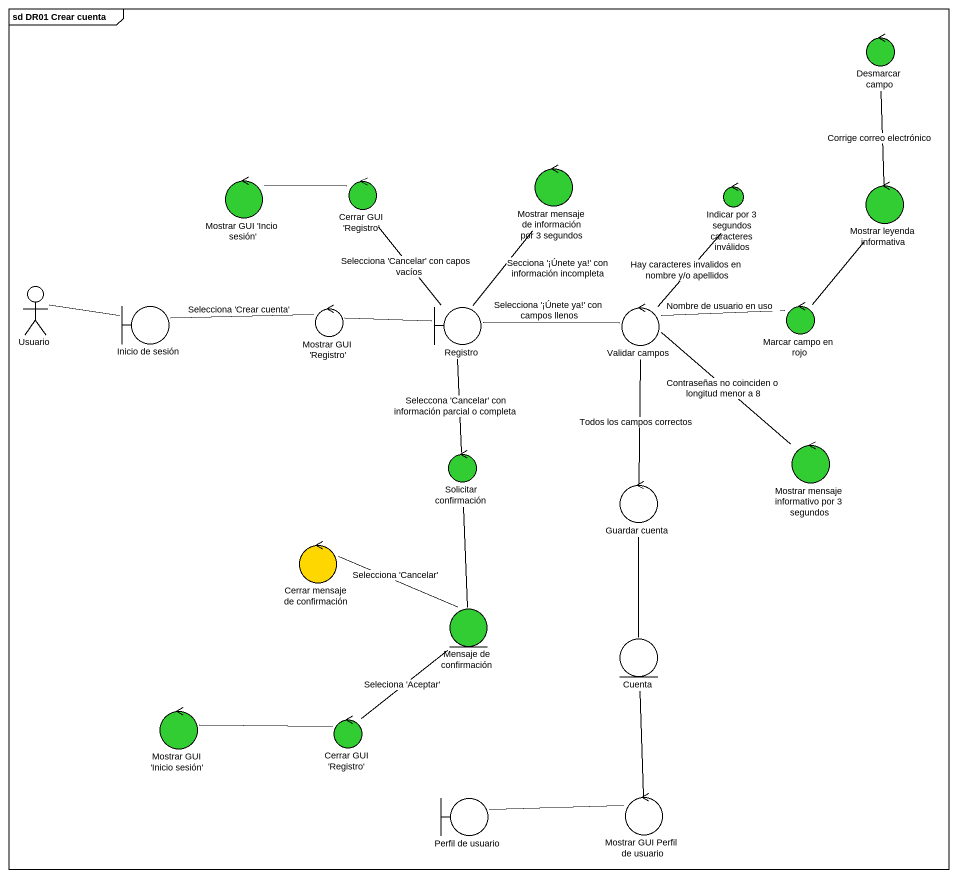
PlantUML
@startuml
mainframe sd DR01 Crear cuenta
control "Desmarcar campo" as Desmarcar_campo #32CD32
control "Mostrar GUI 'Incio sesión'" as Mostrar_GUI_Incio_sesión #32CD32
control "Cerrar GUI 'Registro'" as Cerrar_GUI_Registro #32CD32
control "Mostrar mensaje de información por 3 segundos" as Mostrar_mensaje_de #32CD32
control "Indicar por 3 segundos caracteres inválidos" as Indicar_por_3_segundos #32CD32
control "Mostrar leyenda informativa" as Mostrar_leyenda_informativa #32CD32
actor Usuario
boundary "Inicio de sesión" as Inicio_de_sesión
control "Mostrar GUI 'Registro'" as Mostrar_GUI_Registro
boundary Registro
control "Validar campos" as Validar_campos
control "Marcar campo en rojo" as Marcar_campo_en_rojo #32CD32
control "Solicitar confirmación" as Solicitar_confirmación #32CD32
control "Mostrar mensaje informativo por 3 segundos" as Mostrar_mensaje_informativo #32CD32
control "Guardar cuenta" as Guardar_cuenta
control "Cerrar mensaje de confirmación" as Cerrar_mensaje_de #FFD700
entity "Mensaje de confirmación" as Mensaje_de_confirmación #32CD32
entity Cuenta
control "Mostrar GUI 'Inicio sesión'" as Mostrar_GUI_Inicio_sesión #32CD32
control "Cerrar GUI 'Registro'" as Cerrar_GUI_Registro_2 #32CD32
boundary "Perfil de usuario" as Perfil_de_usuario
control "Mostrar GUI Perfil de usuario" as Mostrar_GUI_Perfil_de
Cerrar_GUI_Registro -left- Mostrar_GUI_Incio_sesión
Mostrar_leyenda_informativa -up- Desmarcar_campo : Corrige correo electrónico
Usuario -right- Inicio_de_sesión
Inicio_de_sesión -right- Mostrar_GUI_Registro : Selecciona 'Crear cuenta'
Mostrar_GUI_Registro -right- Registro
Registro -up- Cerrar_GUI_Registro : Selecciona 'Cancelar' con capos vacíos
Registro -up- Mostrar_mensaje_de : Secciona '¡Únete ya!' con información incompleta
Registro -right- Validar_campos : Selecciona '¡Únete ya!' con campos llenos
Registro -- Solicitar_confirmación : Seleccona 'Cancelar' con información parcial o completa
Validar_campos -up- Indicar_por_3_segundos : Hay caracteres invalidos en nombre y/o apellidos
Validar_campos -right- Marcar_campo_en_rojo : Nombre de usuario en uso
Validar_campos -- Mostrar_mensaje_informativo : Contraseñas no coinciden o longitud menor a 8
Validar_campos -- Guardar_cuenta : Todos los campos correctos
Marcar_campo_en_rojo -up- Mostrar_leyenda_informativa
Mensaje_de_confirmación -up- Solicitar_confirmación
Mensaje_de_confirmación -left- Cerrar_mensaje_de : Selecciona 'Cancelar'
Cuenta -up- Guardar_cuenta
Cuenta -- Mostrar_GUI_Perfil_de
Mostrar_GUI_Inicio_sesión -right- Cerrar_GUI_Registro_2
Cerrar_GUI_Registro_2 -up- Mensaje_de_confirmación : Seleciona 'Aceptar'
Perfil_de_usuario -right- Mostrar_GUI_Perfil_de
@enduml
